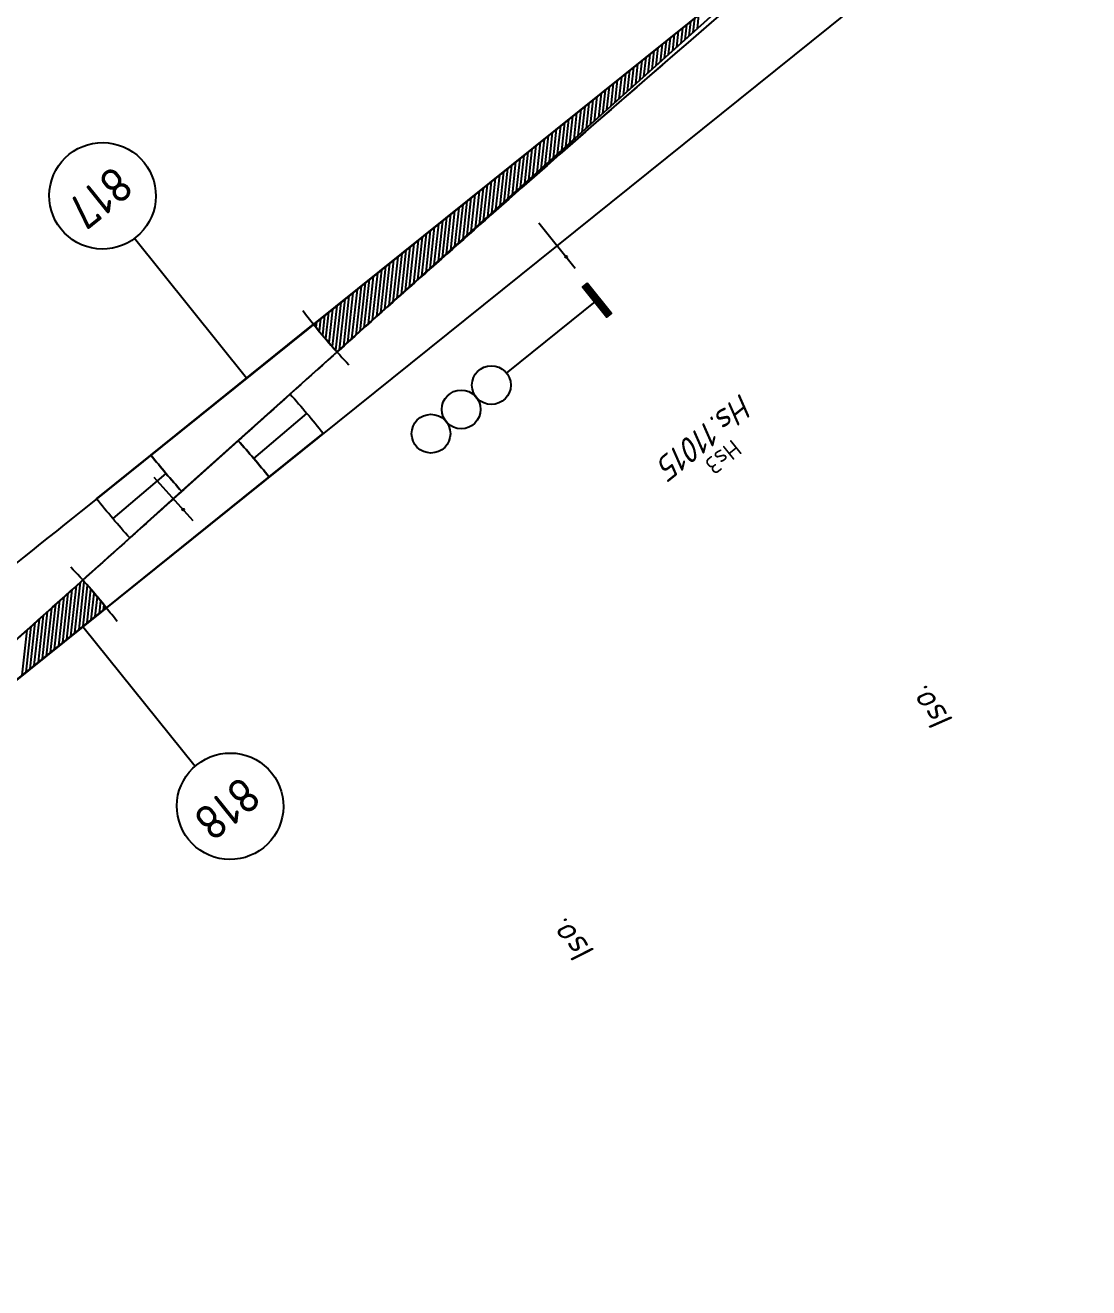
# Model space of a CAD drawing. Header units: metres. Extents: x 304105 to 305280, y 6702571 to 6703615.
# Drawn here: x 304772.4 to 304827.3, y 6702921.7 to 6702986.9 of the extents above; entities that cross this region are included whole.
import ezdxf
from ezdxf.enums import TextEntityAlignment as Align

# ---------------------------------------------------------------- set-up
doc = ezdxf.new("R2010")
doc.units = ezdxf.units.M
for name, color, linetype in [('JBTFE__INNSETTINGSPUNKT', 62, 'Continuous'), ('JBTFE_TABELLER', 7, 'Continuous'), ('JBTOB__INFO', 4, 'Continuous'), ('JBTOB__KO_SPV', 2, 'Continuous'), ('JBTOB__KO_SPV_KORTSVILLEPARTI_FRA_BK', 62, 'Continuous'), ('JBTOB__KO_SPV_LANGSVILLEPARTI_FRA_BK', 62, 'Continuous'), ('JBTOB__KO_SPV_SENTERLINJER', 62, 'Continuous'), ('JBTOB__NAVN', 2, 'Continuous'), ('JBTOB__SPV_TYPE', 2, 'Continuous'), ('JBTOB_KO_SPO', 2, 'Continuous'), ('JBTOB_KO_SPV', 2, 'Continuous'), ('JBTSI__INFO', 4, 'Continuous'), ('JBTSI__NAVN', 2, 'Continuous'), ('JBTSI_SA_SIG', 2, 'Continuous'), ('JBTSI_SA_SKJ', 2, 'Continuous'), ('JBTSI_SA_SPF', 2, 'Continuous'), ('RC_SYMBOLFRAMES', 7, 'Continuous')]:
    doc.layers.add(name, color=color, linetype=linetype)
doc.styles.add('ISO', font='iso3098.shx')
doc.styles.add('RC-STANDARD', font='iso3098.shx')

# ---------------------------------------------------------------- blocks, each defined once
blk = doc.blocks.new('NO-BN-2D-JBTOB-CONNECTION-SWITCH-18.40-R1200-H-60E1-BX-1')
at = {"color": 0, "linetype": 'Continuous', "lineweight": -2, "transparency": 16777216}
for p, q in [((55.757, 0), (57.075, 1.318)), ((56.027, 0), (57.36, 1.333)), ((56.296, 0), (57.645, 1.349)), ((56.566, 0), (57.93, 1.364)), ((56.835, 0), (58.215, 1.38)), ((57.104, 0), (58.5, 1.395)), ((57.374, 0), (58.784, 1.411)), ((57.643, 0), (59.069, 1.426)), ((57.913, 0), (59.354, 1.442)), ((58.182, 0), (59.639, 1.457)), ((58.451, 0), (59.924, 1.473)), ((58.721, 0), (60.209, 1.488)), ((58.99, 0), (60.494, 1.504)), ((59.26, 0), (60.779, 1.519)), ((59.529, 0), (61.064, 1.534)), ((59.799, 0), (61.348, 1.55)), ((60.068, 0), (61.633, 1.565)), ((60.337, 0), (61.918, 1.581)), ((60.607, 0), (62.203, 1.596)), ((60.876, 0), (62.488, 1.612)), ((61.146, 0), (62.773, 1.627)), ((61.415, 0), (63.058, 1.643)), ((61.684, 0), (63.343, 1.658)), ((61.954, 0), (63.628, 1.674)), ((62.223, 0), (63.912, 1.689)), ((62.493, 0), (64.197, 1.705)), ((62.762, 0), (64.482, 1.72)), ((63.031, 0), (64.767, 1.736)), ((63.301, 0), (65.052, 1.751)), ((63.57, 0), (65.337, 1.767)), ((63.84, 0), (65.622, 1.782)), ((64.109, 0), (65.907, 1.798)), ((64.378, 0), (66.192, 1.813)), ((64.648, 0), (66.477, 1.829)), ((64.917, 0), (66.761, 1.844)), ((65.187, 0), (67.046, 1.86)), ((65.456, 0), (67.213, 1.757)), ((65.725, 0), (67.225, 1.5)), ((44.442, 0), (45.11, 0.667)), ((44.712, 0), (45.395, 0.683)), ((44.981, 0), (45.679, 0.698)), ((45.25, 0), (45.964, 0.714)), ((45.52, 0), (46.249, 0.729)), ((45.789, 0), (46.534, 0.745)), ((46.059, 0), (46.819, 0.76)), ((46.328, 0), (47.104, 0.776)), ((46.598, 0), (47.389, 0.791)), ((46.867, 0), (47.674, 0.807)), ((47.136, 0), (47.959, 0.822)), ((47.406, 0), (48.243, 0.838)), ((47.675, 0), (48.528, 0.853)), ((47.945, 0), (48.813, 0.869)), ((48.214, 0), (49.098, 0.884)), ((48.483, 0), (49.383, 0.9)), ((48.753, 0), (49.668, 0.915)), ((49.022, 0), (49.953, 0.931)), ((49.292, 0), (50.238, 0.946)), ((49.561, 0), (50.523, 0.962)), ((49.83, 0), (50.808, 0.977)), ((50.1, 0), (51.092, 0.993)), ((50.369, 0), (51.377, 1.008)), ((50.639, 0), (51.662, 1.024)), ((50.908, 0), (51.947, 1.039)), ((51.177, 0), (52.232, 1.055)), ((51.447, 0), (52.517, 1.07)), ((51.716, 0), (52.802, 1.085)), ((51.986, 0), (53.087, 1.101)), ((52.255, 0), (53.372, 1.116)), ((52.524, 0), (53.656, 1.132)), ((52.794, 0), (53.941, 1.147)), ((53.063, 0), (54.226, 1.163)), ((53.333, 0), (54.511, 1.178)), ((53.602, 0), (54.796, 1.194)), ((53.872, 0), (55.081, 1.209)), ((54.141, 0), (55.366, 1.225)), ((54.41, 0), (55.651, 1.24)), ((54.68, 0), (55.936, 1.256)), ((54.949, 0), (56.22, 1.271)), ((55.219, 0), (56.505, 1.287)), ((55.488, 0), (56.79, 1.302)), ((65.995, 0), (67.236, 1.241)), ((66.264, 0), (67.244, 0.98)), ((66.534, 0), (67.251, 0.717)), ((41.748, 0), (42.261, 0.513)), ((42.018, 0), (42.546, 0.528)), ((42.287, 0), (42.831, 0.544)), ((42.556, 0), (43.115, 0.559)), ((42.826, 0), (43.4, 0.575)), ((43.095, 0), (43.685, 0.59)), ((43.365, 0), (43.97, 0.605)), ((43.634, 0), (44.255, 0.621)), ((43.903, 0), (44.54, 0.636)), ((44.173, 0), (44.825, 0.652)), ((66.803, 0), (67.255, 0.452)), ((67.073, 0), (67.258, 0.185))]:
    blk.add_line(p, q, dxfattribs=at)
at = {"color": 0, "linetype": 'ByBlock', "lineweight": -2, "transparency": 16777216, "flags": 128}
for points in [[(32.829, 0), (67.258, 0, 0.013574), (67.207, 1.868)], [(67.258, 0, 0.013574), (67.207, 1.868), (67.207, 1.868, -0.013574), (67.258, 0)]]:
    blk.add_lwpolyline(points, format="xyb", close=True, dxfattribs=at)
at = {"color": 0, "linetype": 'ByBlock', "lineweight": -2, "transparency": 16777216}
for start, end in [(0, 4.61084), (358.5, 0)]:
    blk.add_arc((32.829, 0), 34.428, start, end, dxfattribs=at)
at = {"layer": 'JBTOB__KO_SPV_KORTSVILLEPARTI_FRA_BK', "linetype": 'ByBlock', "lineweight": -2, "transparency": 16777216}
blk.add_line((78.022, 1.227), (81.621, 1.325), dxfattribs=at)
at = {"layer": 'JBTOB__KO_SPV_KORTSVILLEPARTI_FRA_BK', "linetype": 'ByBlock', "lineweight": -2, "transparency": 16777216, "flags": 128}
blk.add_lwpolyline([(78.038, 0, 0.013574), (77.971, 2.453), (81.566, 2.649, -0.013574), (81.638, 0)], format="xyb", close=True, dxfattribs=at)
at = {"layer": 'JBTOB__KO_SPV_LANGSVILLEPARTI_FRA_BK', "linetype": 'ByBlock', "lineweight": -2, "transparency": 16777216, "flags": 128}
blk.add_lwpolyline([(67.257, 0, 0.013574), (67.206, 1.868), (77.971, 2.453, -0.013574), (78.038, 0)], format="xyb", close=True, dxfattribs=at)
at = {"layer": 'JBTOB__KO_SPV_SENTERLINJER', "linetype": 'ByBlock', "lineweight": -2, "transparency": 16777216, "flags": 128}
blk.add_lwpolyline([(0, 0, 0.013897), (67.207, 1.868), (67.207, 1.868)], format="xyb", dxfattribs=at)
blk.add_lwpolyline([(0, 0), (67.257, 0)], dxfattribs=at)
blk = doc.blocks.new('*Z2')
at = {"layer": 'JBTOB__KO_SPV', "color": 0, "linetype": 'ByBlock', "lineweight": -2, "transparency": 16777216}
blk.add_blockref('NO-BN-2D-JBTOB-CONNECTION-SWITCH-18.40-R1200-H-60E1-BX-1', (0, 0), dxfattribs=at)
at = {"layer": 'JBTOB__INFO', "color": 0, "linetype": 'ByBlock', "lineweight": -2, "transparency": 16777216, "style": 'ISO'}
blk.add_attdef('OBJEKTINFO', text='', height=0.9, dxfattribs=at).set_placement((32.829, -5.1), align=Align.MIDDLE_CENTER)
at = {"layer": 'JBTOB__NAVN', "color": 0, "linetype": 'ByBlock', "lineweight": -2, "transparency": 16777216, "style": 'ISO', "oblique": 15}
blk.add_attdef('OBJEKTNAVN', text='', height=1.25, dxfattribs=at).set_placement((32.829, -6.5), align=Align.MIDDLE_CENTER)
at = {"layer": 'JBTOB__SPV_TYPE', "color": 0, "linetype": 'ByBlock', "lineweight": -2, "transparency": 16777216, "style": 'ISO'}
blk.add_attdef('BETEGNELSE', text='', height=0.9, dxfattribs=at).set_placement((32.829, -7.9), align=Align.MIDDLE_CENTER)
blk = doc.blocks.new('NO-BN-2D-JBTOB-CONNECTION-SWITCH-18.40-R1200-H-60E1-BX-3')
at = {"color": 0, "linetype": 'Continuous', "lineweight": -2, "transparency": 16777216}
for p, q in [((-67.073, 0), (-67.258, -0.185)), ((-66.803, 0), (-67.255, -0.452)), ((-66.534, 0), (-67.251, -0.717)), ((-66.264, 0), (-67.244, -0.98)), ((-65.995, 0), (-67.236, -1.241)), ((-65.725, 0), (-67.225, -1.5)), ((-65.456, 0), (-67.213, -1.757)), ((-65.187, 0), (-67.046, -1.86)), ((-64.917, 0), (-66.761, -1.844)), ((-64.648, 0), (-66.477, -1.829)), ((-64.378, 0), (-66.192, -1.813)), ((-64.109, 0), (-65.907, -1.798)), ((-63.84, 0), (-65.622, -1.782)), ((-63.57, 0), (-65.337, -1.767)), ((-63.301, 0), (-65.052, -1.751)), ((-63.031, 0), (-64.767, -1.736)), ((-62.762, 0), (-64.482, -1.72)), ((-62.493, 0), (-64.197, -1.705)), ((-62.223, 0), (-63.912, -1.689)), ((-61.954, 0), (-63.628, -1.674)), ((-61.684, 0), (-63.343, -1.658))]:
    blk.add_line(p, q, dxfattribs=at)
at = {"color": 0, "linetype": 'ByBlock', "lineweight": -2, "transparency": 16777216, "flags": 128}
for points in [[(-32.829, 0), (-67.258, 0, 0.013574), (-67.207, -1.868)], [(-67.258, 0, 0.013574), (-67.207, -1.868), (-67.207, -1.868, -0.013574), (-67.258, 0)]]:
    blk.add_lwpolyline(points, format="xyb", close=True, dxfattribs=at)
at = {"color": 0, "linetype": 'ByBlock', "lineweight": -2, "transparency": 16777216}
for start, end in [(178.5, 180), (180, 184.61084)]:
    blk.add_arc((-32.829, 0), 34.428, start, end, dxfattribs=at)
at = {"layer": 'JBTOB__KO_SPV_KORTSVILLEPARTI_FRA_BK', "linetype": 'ByBlock', "lineweight": -2, "transparency": 16777216}
blk.add_line((-78.022, -1.227), (-81.621, -1.325), dxfattribs=at)
at = {"layer": 'JBTOB__KO_SPV_KORTSVILLEPARTI_FRA_BK', "linetype": 'ByBlock', "lineweight": -2, "transparency": 16777216, "flags": 128}
blk.add_lwpolyline([(-78.038, 0, 0.013574), (-77.971, -2.453), (-81.566, -2.649, -0.013574), (-81.638, 0)], format="xyb", close=True, dxfattribs=at)
at = {"layer": 'JBTOB__KO_SPV_LANGSVILLEPARTI_FRA_BK', "linetype": 'ByBlock', "lineweight": -2, "transparency": 16777216, "flags": 128}
blk.add_lwpolyline([(-67.257, 0, 0.013574), (-67.206, -1.868), (-77.971, -2.453, -0.013574), (-78.038, 0)], format="xyb", close=True, dxfattribs=at)
at = {"layer": 'JBTOB__KO_SPV_SENTERLINJER', "linetype": 'ByBlock', "lineweight": -2, "transparency": 16777216, "flags": 128}
blk.add_lwpolyline([(0, 0), (-67.257, 0)], dxfattribs=at)
blk.add_lwpolyline([(0, 0, 0.013897), (-67.207, -1.868), (-67.207, -1.868)], format="xyb", dxfattribs=at)
blk = doc.blocks.new('*Z7')
at = {"layer": 'JBTOB__KO_SPV', "color": 0, "linetype": 'ByBlock', "lineweight": -2, "transparency": 16777216}
blk.add_blockref('NO-BN-2D-JBTOB-CONNECTION-SWITCH-18.40-R1200-H-60E1-BX-3', (0, 0), dxfattribs=at)
at = {"layer": 'JBTOB__INFO', "color": 0, "linetype": 'ByBlock', "lineweight": -2, "transparency": 16777216, "style": 'ISO'}
blk.add_attdef('OBJEKTINFO', text='', height=0.9, dxfattribs=at).set_placement((0, 9.9), align=Align.MIDDLE_CENTER)
at = {"layer": 'JBTOB__NAVN', "color": 0, "linetype": 'ByBlock', "lineweight": -2, "transparency": 16777216, "style": 'ISO', "oblique": 15}
blk.add_attdef('OBJEKTNAVN', text='', height=1.25, dxfattribs=at).set_placement((0, 8.5), align=Align.MIDDLE_CENTER)
at = {"layer": 'JBTOB__SPV_TYPE', "color": 0, "linetype": 'ByBlock', "lineweight": -2, "transparency": 16777216, "style": 'ISO'}
blk.add_attdef('BETEGNELSE', text='', height=0.9, dxfattribs=at).set_placement((0, 7.1), align=Align.MIDDLE_CENTER)
blk = doc.blocks.new('NO-BN-2D-JBTSI-TOGDETEKSJON-EN-STREK-ISOLERT-SKJOET')
at = {"color": 0, "linetype": 'ByBlock', "lineweight": -2, "transparency": 16777216}
blk.add_line((0, -2.25), (0, 0.75), dxfattribs=at)
blk = doc.blocks.new('NO-BN-2D-INSERTION-POINT')
at = {"layer": 'JBTFE__INNSETTINGSPUNKT', "linetype": 'ByBlock', "lineweight": -2, "transparency": 16777216}
for p, q in [((-0.05, 0), (0.05, 0)), ((0, -0.05), (0, 0.05))]:
    blk.add_line(p, q, dxfattribs=at)
blk.add_circle((0, 0), 0.05, dxfattribs=at)
blk = doc.blocks.new('*Z26')
at = {"color": 0, "linetype": 'ByBlock', "lineweight": -2, "transparency": 16777216, "rotation": 0.09063786725102004}
blk.add_blockref('NO-BN-2D-JBTSI-TOGDETEKSJON-EN-STREK-ISOLERT-SKJOET', (0, 0), dxfattribs=at)
at = {"color": 0, "linetype": 'ByBlock', "lineweight": -2, "transparency": 16777216}
blk.add_blockref('NO-BN-2D-INSERTION-POINT', (0, 0), dxfattribs=at)
at = {"layer": 'JBTSI__INFO', "color": 0, "linetype": 'ByBlock', "lineweight": -2, "transparency": 16777216, "style": 'ISO'}
blk.add_attdef('OBJEKTINFO', text='', height=0.9, rotation=270, dxfattribs=at).set_placement((1.4, 30), align=Align.MIDDLE_CENTER)
at = {"layer": 'JBTSI__NAVN', "color": 0, "linetype": 'ByBlock', "lineweight": -2, "transparency": 16777216, "style": 'ISO', "oblique": 15}
blk.add_attdef('OBJEKTNAVN', text='', height=1.25, rotation=270, dxfattribs=at).set_placement((0, 30), align=Align.MIDDLE_CENTER)
blk = doc.blocks.new('NO-BN-2D-JBTFE-SECTION-SYMBOL')
at = {"color": 0, "linetype": 'ByBlock', "lineweight": -2, "transparency": 16777216, "style": 'ISO'}
blk.add_attdef('X_001', (-0.63, -0.9), '', height=1.8, dxfattribs=at)
blk = doc.blocks.new('*Z53')
at = {"layer": 'RC_SYMBOLFRAMES', "color": 0, "linetype": 'Continuous', "transparency": 16777216}
blk.add_lwpolyline([(-0.004, 12), (-0.001, 2.748)], dxfattribs=at)
blk.add_lwpolyline([(-0.104, 2.75, -0.414214), (2.647, 0.001), (2.647, 0.001, -0.414214), (-0.102, -2.75, -0.414214), (-2.853, -0.001), (-2.853, -0.001, -0.414214), (-0.104, 2.75)], format="xyb", close=True, dxfattribs=at)
at = {"color": 0, "linetype": 'ByBlock', "lineweight": -2, "transparency": 16777216}
ref = blk.add_blockref('NO-BN-2D-JBTFE-SECTION-SYMBOL', (0, 0), dxfattribs=dict(at, rotation=0.02135097856753597))
ref.add_attrib('X_001', '817', (-1.633, -0.901), dxfattribs={"color": 0, "linetype": 'ByBlock', "lineweight": -2, "transparency": 16777216, "height": 1.8, "rotation": 0.02135, "style": 'ISO'})
at = {"layer": 'JBTSI__INFO', "color": 0, "linetype": 'ByBlock', "lineweight": -2, "transparency": 16777216, "style": 'ISO'}
blk.add_attdef('OBJEKTINFO', text='', height=0.9, rotation=270, dxfattribs=at).set_placement((1.4, -30), align=Align.MIDDLE_CENTER)
at = {"layer": 'JBTSI__NAVN', "color": 0, "linetype": 'ByBlock', "lineweight": -2, "transparency": 16777216, "style": 'ISO', "oblique": 15}
blk.add_attdef('OBJEKTNAVN', text='', height=1.25, rotation=270, dxfattribs=at).set_placement((0, -30), align=Align.MIDDLE_CENTER)
blk = doc.blocks.new('*Z54')
at = {"color": 0, "linetype": 'ByBlock', "lineweight": -2, "transparency": 16777216}
for name in ['NO-BN-2D-JBTSI-TOGDETEKSJON-EN-STREK-ISOLERT-SKJOET', 'NO-BN-2D-INSERTION-POINT']:
    blk.add_blockref(name, (0, 0), dxfattribs=at)
at = {"layer": 'JBTSI__INFO', "color": 0, "linetype": 'ByBlock', "lineweight": -2, "transparency": 16777216, "style": 'ISO'}
blk.add_attdef('OBJEKTINFO', text='', height=0.9, rotation=270, dxfattribs=at).set_placement((1.4, 30), align=Align.MIDDLE_CENTER)
at = {"layer": 'JBTSI__NAVN', "color": 0, "linetype": 'ByBlock', "lineweight": -2, "transparency": 16777216, "style": 'ISO', "oblique": 15}
blk.add_attdef('OBJEKTNAVN', text='', height=1.25, rotation=270, dxfattribs=at).set_placement((0, 30), align=Align.MIDDLE_CENTER)
blk = doc.blocks.new('NO-BN-2D-JBTSI-SIGNAL-20-HS3')
at = {"color": 0, "linetype": 'ByBlock', "lineweight": -2, "transparency": 16777216}
blk.add_line((0, 6), (0, 0), dxfattribs=at)
at = {"color": 0, "linetype": 'Continuous', "lineweight": -2, "transparency": 16777216}
for p, q in [((-0.713, -0.15), (-1, 0.137)), ((-0.758, -0.15), (-1, 0.092)), ((-0.803, -0.15), (-1, 0.047)), ((-0.848, -0.15), (-1, 0.002)), ((-0.668, -0.15), (-0.968, 0.15)), ((-0.623, -0.15), (-0.923, 0.15)), ((-0.578, -0.15), (-0.878, 0.15)), ((-0.534, -0.15), (-0.834, 0.15)), ((-0.489, -0.15), (-0.789, 0.15)), ((-0.444, -0.15), (-0.744, 0.15)), ((-0.399, -0.15), (-0.699, 0.15)), ((-0.354, -0.15), (-0.654, 0.15)), ((-0.309, -0.15), (-0.609, 0.15)), ((-0.264, -0.15), (-0.564, 0.15)), ((-0.219, -0.15), (-0.519, 0.15)), ((-0.174, -0.15), (-0.474, 0.15)), ((-0.129, -0.15), (-0.429, 0.15)), ((-0.085, -0.15), (-0.385, 0.15)), ((-0.04, -0.15), (-0.34, 0.15)), ((0.005, -0.15), (-0.295, 0.15)), ((0.05, -0.15), (-0.25, 0.15)), ((0.095, -0.15), (-0.205, 0.15)), ((0.14, -0.15), (-0.16, 0.15)), ((0.185, -0.15), (-0.115, 0.15)), ((0.23, -0.15), (-0.07, 0.15)), ((0.275, -0.15), (-0.025, 0.15)), ((0.32, -0.15), (0.02, 0.15)), ((0.365, -0.15), (0.065, 0.15)), ((0.409, -0.15), (0.109, 0.15)), ((0.454, -0.15), (0.154, 0.15)), ((0.499, -0.15), (0.199, 0.15)), ((0.544, -0.15), (0.244, 0.15)), ((0.589, -0.15), (0.289, 0.15)), ((0.634, -0.15), (0.334, 0.15)), ((0.679, -0.15), (0.379, 0.15)), ((0.724, -0.15), (0.424, 0.15)), ((0.769, -0.15), (0.469, 0.15)), ((0.814, -0.15), (0.514, 0.15)), ((0.858, -0.15), (0.558, 0.15)), ((0.903, -0.15), (0.603, 0.15)), ((0.948, -0.15), (0.648, 0.15)), ((0.993, -0.15), (0.693, 0.15)), ((1, -0.112), (0.738, 0.15)), ((1, -0.067), (0.783, 0.15)), ((1, -0.022), (0.828, 0.15)), ((1, 0.023), (0.873, 0.15)), ((1, 0.068), (0.918, 0.15)), ((1, 0.113), (0.963, 0.15)), ((-0.893, -0.15), (-1, -0.043)), ((-0.938, -0.15), (-1, -0.088)), ((-0.983, -0.15), (-1, -0.133))]:
    blk.add_line(p, q, dxfattribs=at)
at = {"color": 0, "linetype": 'ByBlock', "lineweight": -2, "transparency": 16777216}
blk.add_lwpolyline([(1, -0.15), (1, 0.15), (-1, 0.15), (-1, -0.15)], close=True, dxfattribs=at)
for centre in [(0, 11), (0, 9), (0, 7)]:
    blk.add_circle(centre, 1, dxfattribs=at)
blk = doc.blocks.new('*Z70')
at = {"color": 0, "linetype": 'ByBlock', "lineweight": -2, "transparency": 16777216, "rotation": 270}
blk.add_blockref('NO-BN-2D-JBTSI-SIGNAL-20-HS3', (0, 0), dxfattribs=at)
at = {"color": 0, "linetype": 'ByBlock', "lineweight": -2, "transparency": 16777216}
blk.add_blockref('NO-BN-2D-INSERTION-POINT', (0, 0), dxfattribs=at)
at = {"layer": 'JBTSI__INFO', "color": 0, "linetype": 'ByBlock', "lineweight": -2, "transparency": 16777216, "style": 'ISO'}
blk.add_attdef('OBJEKTINFO', text='', height=0.9, dxfattribs=at).set_placement((0, 10.4), align=Align.MIDDLE_CENTER)
at = {"layer": 'JBTSI__NAVN', "color": 0, "linetype": 'ByBlock', "lineweight": -2, "transparency": 16777216, "style": 'ISO', "oblique": 15}
blk.add_attdef('OBJEKTNAVN', text='', height=1.25, dxfattribs=at).set_placement((0, 9), align=Align.MIDDLE_CENTER)
blk = doc.blocks.new('*Z89')
at = {"layer": 'RC_SYMBOLFRAMES', "color": 0, "linetype": 'Continuous', "transparency": 16777216}
blk.add_lwpolyline([(-0.103, 2.75, -0.414214), (2.647, 0), (2.647, 0, -0.414214), (-0.103, -2.75, -0.414214), (-2.853, 0), (-2.853, 0, -0.414214), (-0.103, 2.75)], format="xyb", close=True, dxfattribs=at)
blk.add_lwpolyline([(0, -12), (0, -2.748)], dxfattribs=at)
at = {"color": 0, "linetype": 'ByBlock', "lineweight": -2, "transparency": 16777216}
ref = blk.add_blockref('NO-BN-2D-JBTFE-SECTION-SYMBOL', (0, 0), dxfattribs=at)
ref.add_attrib('X_001', '818', (-1.633, -0.9), dxfattribs={"color": 0, "linetype": 'ByBlock', "lineweight": -2, "transparency": 16777216, "height": 1.8, "style": 'ISO'})
at = {"layer": 'JBTSI__INFO', "linetype": 'ByBlock', "lineweight": -2, "transparency": 16777216, "style": 'ISO'}
blk.add_attdef('OBJEKTINFO', text='', height=0.9, rotation=270, dxfattribs=at).set_placement((-1.4, 30), align=Align.MIDDLE_CENTER)
at = {"layer": 'JBTSI__NAVN', "color": 0, "linetype": 'ByBlock', "lineweight": -2, "transparency": 16777216, "style": 'ISO', "oblique": 15}
blk.add_attdef('OBJEKTNAVN', text='', height=1.25, rotation=270, dxfattribs=at).set_placement((1.4, 30), align=Align.MIDDLE_CENTER)
blk = doc.blocks.new('NO-BN-2D-JBTSI-SIGNAL-20-HS3-DS')
at = {"color": 0, "linetype": 'ByBlock', "lineweight": -2, "transparency": 16777216}
for p, q in [((0, 6), (0, 4.312)), ((-1.335, 2), (-1.335, 4.67)), ((-1.335, 2), (0.553, 3.888)), ((1.335, 2), (-1.335, 2)), ((0, 2), (0, 0))]:
    blk.add_line(p, q, dxfattribs=at)
at = {"color": 0, "linetype": 'Continuous', "lineweight": -2, "transparency": 16777216}
for p, q in [((-0.713, -0.15), (-1, 0.137)), ((-0.758, -0.15), (-1, 0.092)), ((-0.803, -0.15), (-1, 0.047)), ((-0.848, -0.15), (-1, 0.002)), ((-0.668, -0.15), (-0.968, 0.15)), ((-0.623, -0.15), (-0.923, 0.15)), ((-0.578, -0.15), (-0.878, 0.15)), ((-0.534, -0.15), (-0.834, 0.15)), ((-0.489, -0.15), (-0.789, 0.15)), ((-0.444, -0.15), (-0.744, 0.15)), ((-0.399, -0.15), (-0.699, 0.15)), ((-0.354, -0.15), (-0.654, 0.15)), ((-0.309, -0.15), (-0.609, 0.15)), ((-0.264, -0.15), (-0.564, 0.15)), ((-0.219, -0.15), (-0.519, 0.15)), ((-0.174, -0.15), (-0.474, 0.15)), ((-0.129, -0.15), (-0.429, 0.15)), ((-0.085, -0.15), (-0.385, 0.15)), ((-0.04, -0.15), (-0.34, 0.15)), ((0.005, -0.15), (-0.295, 0.15)), ((0.05, -0.15), (-0.25, 0.15)), ((0.095, -0.15), (-0.205, 0.15)), ((0.14, -0.15), (-0.16, 0.15)), ((0.185, -0.15), (-0.115, 0.15)), ((0.23, -0.15), (-0.07, 0.15)), ((0.275, -0.15), (-0.025, 0.15)), ((0.32, -0.15), (0.02, 0.15)), ((0.365, -0.15), (0.065, 0.15)), ((0.409, -0.15), (0.109, 0.15)), ((0.454, -0.15), (0.154, 0.15)), ((0.499, -0.15), (0.199, 0.15)), ((0.544, -0.15), (0.244, 0.15)), ((0.589, -0.15), (0.289, 0.15)), ((0.634, -0.15), (0.334, 0.15)), ((0.679, -0.15), (0.379, 0.15)), ((0.724, -0.15), (0.424, 0.15)), ((0.769, -0.15), (0.469, 0.15)), ((0.814, -0.15), (0.514, 0.15)), ((0.858, -0.15), (0.558, 0.15)), ((0.903, -0.15), (0.603, 0.15)), ((0.948, -0.15), (0.648, 0.15)), ((0.993, -0.15), (0.693, 0.15)), ((1, -0.112), (0.738, 0.15)), ((1, -0.067), (0.783, 0.15)), ((1, -0.022), (0.828, 0.15)), ((1, 0.023), (0.873, 0.15)), ((1, 0.068), (0.918, 0.15)), ((1, 0.113), (0.963, 0.15)), ((-0.893, -0.15), (-1, -0.043)), ((-0.938, -0.15), (-1, -0.088)), ((-0.983, -0.15), (-1, -0.133))]:
    blk.add_line(p, q, dxfattribs=at)
at = {"color": 0, "linetype": 'ByBlock', "lineweight": -2, "transparency": 16777216}
blk.add_lwpolyline([(1, -0.15), (1, 0.15), (-1, 0.15), (-1, -0.15)], close=True, dxfattribs=at)
for centre in [(0, 11), (0, 9), (0, 7)]:
    blk.add_circle(centre, 1, dxfattribs=at)
blk.add_arc((-1.335, 2), 2.67, 0, 90, dxfattribs=at)
blk = doc.blocks.new('NO-BN-2D-JBTSI-SIGNAL-43-DS')
at = {"color": 0, "linetype": 'ByBlock', "lineweight": -2, "transparency": 16777216}
for p, q in [((-1.335, 2), (-1.335, 4.67)), ((-1.335, 2), (0.553, 3.888)), ((1.335, 2), (-1.335, 2)), ((0, 0), (0, 2))]:
    blk.add_line(p, q, dxfattribs=at)
at = {"color": 0, "linetype": 'Continuous', "lineweight": -2, "transparency": 16777216}
for p, q in [((-0.713, -0.15), (-1, 0.137)), ((-0.758, -0.15), (-1, 0.092)), ((-0.803, -0.15), (-1, 0.047)), ((-0.848, -0.15), (-1, 0.002)), ((-0.668, -0.15), (-0.968, 0.15)), ((-0.623, -0.15), (-0.923, 0.15)), ((-0.578, -0.15), (-0.878, 0.15)), ((-0.534, -0.15), (-0.834, 0.15)), ((-0.489, -0.15), (-0.789, 0.15)), ((-0.444, -0.15), (-0.744, 0.15)), ((-0.399, -0.15), (-0.699, 0.15)), ((-0.354, -0.15), (-0.654, 0.15)), ((-0.309, -0.15), (-0.609, 0.15)), ((-0.264, -0.15), (-0.564, 0.15)), ((-0.219, -0.15), (-0.519, 0.15)), ((-0.174, -0.15), (-0.474, 0.15)), ((-0.129, -0.15), (-0.429, 0.15)), ((-0.085, -0.15), (-0.385, 0.15)), ((-0.04, -0.15), (-0.34, 0.15)), ((0.005, -0.15), (-0.295, 0.15)), ((0.05, -0.15), (-0.25, 0.15)), ((0.095, -0.15), (-0.205, 0.15)), ((0.14, -0.15), (-0.16, 0.15)), ((0.185, -0.15), (-0.115, 0.15)), ((0.23, -0.15), (-0.07, 0.15)), ((0.275, -0.15), (-0.025, 0.15)), ((0.32, -0.15), (0.02, 0.15)), ((0.365, -0.15), (0.065, 0.15)), ((0.409, -0.15), (0.109, 0.15)), ((0.454, -0.15), (0.154, 0.15)), ((0.499, -0.15), (0.199, 0.15)), ((0.544, -0.15), (0.244, 0.15)), ((0.589, -0.15), (0.289, 0.15)), ((0.634, -0.15), (0.334, 0.15)), ((0.679, -0.15), (0.379, 0.15)), ((0.724, -0.15), (0.424, 0.15)), ((0.769, -0.15), (0.469, 0.15)), ((0.814, -0.15), (0.514, 0.15)), ((0.858, -0.15), (0.558, 0.15)), ((0.903, -0.15), (0.603, 0.15)), ((0.948, -0.15), (0.648, 0.15)), ((0.993, -0.15), (0.693, 0.15)), ((1, -0.112), (0.738, 0.15)), ((1, -0.067), (0.783, 0.15)), ((1, -0.022), (0.828, 0.15)), ((1, 0.023), (0.873, 0.15)), ((1, 0.068), (0.918, 0.15)), ((1, 0.113), (0.963, 0.15)), ((-0.893, -0.15), (-1, -0.043)), ((-0.938, -0.15), (-1, -0.088)), ((-0.983, -0.15), (-1, -0.133))]:
    blk.add_line(p, q, dxfattribs=at)
at = {"color": 0, "linetype": 'ByBlock', "lineweight": -2, "transparency": 16777216}
blk.add_lwpolyline([(1, -0.15), (1, 0.15), (-1, 0.15), (-1, -0.15)], close=True, dxfattribs=at)
blk.add_arc((-1.335, 2), 2.67, 0, 90, dxfattribs=at)
blk = doc.blocks.new('*T96')
at = {"layer": 'JBTFE_TABELLER', "color": 0, "linetype": 'ByBlock', "lineweight": -2, "transparency": 16777216}
for p, q in [((-252.955, 314.622), (-876.433, -186.651)), ((0, 0), (-252.955, 314.622)), ((-247.734, 308.128), (-871.211, -193.146)), ((-239.17, 297.477), (-862.648, -203.797)), ((-233.949, 290.982), (-857.426, -210.292)), ((-228.727, 284.488), (-852.205, -216.786)), ((-223.505, 277.993), (-846.983, -223.281)), ((-64.723, -15.254), (-299.716, 277.027)), ((-218.284, 271.499), (-841.762, -229.775)), ((-208.791, 259.691), (-832.269, -241.582)), ((-199.298, 247.884), (-822.776, -253.39)), ((-111.484, -52.85), (-346.477, 239.431)), ((-189.805, 236.077), (-813.283, -265.197)), ((-180.312, 224.27), (-803.79, -277.004)), ((-170.82, 212.463), (-794.297, -288.811)), ((-158.245, -90.445), (-393.238, 201.836)), ((-161.327, 200.656), (-784.804, -300.618)), ((-151.834, 188.849), (-775.312, -312.425)), ((-142.341, 177.042), (-765.819, -324.232)), ((-132.848, 165.235), (-756.326, -336.039)), ((-197.278, -137.653), (-439.999, 164.24)), ((-123.355, 153.427), (-746.833, -347.846)), ((-113.862, 141.62), (-737.34, -359.654)), ((-104.369, 129.813), (-727.847, -371.461)), ((-94.877, 118.006), (-718.354, -383.268)), ((-267.353, -178.168), (-502.346, 114.113)), ((-85.384, 106.199), (-708.861, -395.075)), ((-75.891, 94.392), (-699.369, -406.882)), ((-66.398, 82.585), (-689.876, -418.689)), ((-314.114, -215.764), (-549.107, 76.517)), ((-56.905, 70.778), (-680.383, -430.496)), ((-47.412, 58.971), (-670.89, -442.303)), ((-353.147, -262.971), (-595.868, 38.922)), ((-17.962, 22.341), (-641.44, -478.933)), ((-10.234, 12.729), (-633.712, -488.545)), ((-407.636, -290.955), (-642.629, 1.326)), ((0, 0), (-623.478, -501.274)), ((-454.397, -328.55), (-689.39, -36.269)), ((-501.158, -366.146), (-736.151, -73.865)), ((-540.19, -413.353), (-782.911, -111.46)), ((-594.679, -441.337), (-829.672, -149.056)), ((-623.478, -501.274), (-876.433, -186.651))]:
    blk.add_line(p, q, dxfattribs=at)
at = {"layer": 'JBTFE_TABELLER', "color": 0, "transparency": 16777216, "rotation": 218.7991578930768}
for name, p in [('NO-BN-2D-JBTSI-SIGNAL-43-DS', (-851.858, -169.34)), ('NO-BN-2D-JBTSI-SIGNAL-43-DS', (-844.965, -177.912)), ('NO-BN-2D-JBTSI-SIGNAL-43-DS', (-838.073, -186.485)), ('NO-BN-2D-JBTSI-SIGNAL-43-DS', (-832.851, -192.98)), ('NO-BN-2D-JBTSI-SIGNAL-43-DS', (-827.63, -199.474)), ('NO-BN-2D-JBTSI-SIGNAL-43-DS', (-822.408, -205.969)), ('NO-BN-2D-JBTSI-SIGNAL-20-HS3', (-817.347, -212.263)), ('NO-BN-2D-JBTSI-SIGNAL-20-HS3', (-807.854, -224.071)), ('NO-BN-2D-JBTSI-SIGNAL-20-HS3-DS', (-798.362, -235.878)), ('NO-BN-2D-JBTSI-SIGNAL-20-HS3-DS', (-788.869, -247.685)), ('NO-BN-2D-JBTSI-SIGNAL-20-HS3-DS', (-779.376, -259.492)), ('NO-BN-2D-JBTSI-SIGNAL-20-HS3-DS', (-769.883, -271.299)), ('NO-BN-2D-JBTSI-SIGNAL-20-HS3-DS', (-760.39, -283.106)), ('NO-BN-2D-JBTSI-SIGNAL-20-HS3-DS', (-750.897, -294.913)), ('NO-BN-2D-JBTSI-SIGNAL-20-HS3-DS', (-741.404, -306.72)), ('NO-BN-2D-JBTSI-SIGNAL-20-HS3-DS', (-731.911, -318.527)), ('NO-BN-2D-JBTSI-SIGNAL-20-HS3', (-722.419, -330.335)), ('NO-BN-2D-JBTSI-SIGNAL-20-HS3-DS', (-712.926, -342.142)), ('NO-BN-2D-JBTSI-SIGNAL-20-HS3-DS', (-703.433, -353.949)), ('NO-BN-2D-JBTSI-SIGNAL-20-HS3-DS', (-693.94, -365.756)), ('NO-BN-2D-JBTSI-SIGNAL-20-HS3', (-684.447, -377.563)), ('NO-BN-2D-JBTSI-SIGNAL-20-HS3-DS', (-674.954, -389.37)), ('NO-BN-2D-JBTSI-SIGNAL-20-HS3-DS', (-665.461, -401.177)), ('NO-BN-2D-JBTSI-SIGNAL-20-HS3-DS', (-655.968, -412.984))]:
    blk.add_blockref(name, p, dxfattribs=at)
at = {"layer": 'JBTFE_TABELLER', "color": 0, "transparency": 16777216, "attachment_point": 5, "rotation": 218.79916, "style": 'RC-STANDARD'}
for s, insert, char_height, width in [('Dvergsignal', (-273.725, 292.577), 4, 57), ('Dvergsignal', (-266.832, 284.005), 4, 57), ('Dvergsignal', (-259.94, 275.432), 4, 57), ('Dvergsignal', (-254.718, 268.937), 4, 57), ('Dvergsignal', (-249.497, 262.443), 4, 57), ('Synkende km', (-320.486, 254.982), 4, 57), ('Dvergsignal', (-244.275, 255.948), 4, 57), ('Synkende km', (-313.593, 246.409), 4, 57), ('Hovedsignal', (-236.918, 246.797), 4, 57), ('Synkende km', (-306.701, 237.836), 4, 57), ('Hovedsignal', (-227.425, 234.99), 4, 57), ('Stigende km', (-301.479, 231.342), 4, 57), ('Stigende km', (-296.258, 224.847), 4, 57), ('Hovedsignal', (-217.932, 223.183), 4, 57), ('Stigende km', (-291.036, 218.353), 4, 57), ('Ds.R106', (-367.247, 217.386), 4, 57), ('Hovedsignal', (-208.439, 211.376), 4, 57), ('Synkende km', (-283.679, 209.202), 4, 57), ('Ds.R104', (-360.354, 208.814), 4, 57), ('Hovedsignal', (-198.946, 199.569), 4, 57), ('Synkende km', (-274.186, 197.395), 4, 57), ('Ds.R102', (-353.462, 200.241), 4, 57), ('Ds.R105', (-348.24, 193.746), 4, 57), ('Hovedsignal', (-189.453, 187.762), 4, 57), ('Synkende km', (-264.693, 185.587), 4, 57), ('Ds.R103', (-343.018, 187.252), 4, 57), ('Ds.R101', (-337.797, 180.757), 4, 57), ('Hovedsignal', (-179.961, 175.955), 4, 57), ('Synkende km', (-255.2, 173.78), 4, 57), ('80', (-414.007, 179.791), 4, 57), ('Hs.11016', (-330.44, 171.606), 4, 57), ('80', (-407.115, 171.218), 4, 57), ('Hovedsignal', (-170.468, 164.147), 4, 57), ('Synkende km', (-245.707, 161.973), 4, 57), ('Hs.11014', (-320.947, 159.799), 4, 57), ('80', (-400.222, 162.645), 4, 57), ('Hovedsignal', (-160.975, 152.34), 4, 57), ('Synkende km', (-236.214, 150.166), 4, 57), ('80', (-395.001, 156.151), 4, 57), ('Hs.11012', (-311.454, 147.992), 4, 57), ('80', (-389.779, 149.656), 4, 57), ('Hovedsignal', (-151.482, 140.533), 4, 57), ('Synkende km', (-226.721, 138.359), 4, 57), ('80', (-384.558, 143.161), 4, 57), ('Hs.11010', (-301.961, 136.185), 4, 57), ('Hovedsignal', (-141.989, 128.726), 4, 57), ('250', (-377.2, 134.011), 4, 57), ('Synkende km', (-217.229, 126.552), 4, 57), ('Hs.11008', (-292.468, 124.378), 4, 57), ('250', (-367.707, 122.204), 4, 57), ('Hovedsignal', (-132.496, 116.919), 4, 57), ('Stigende km', (-207.736, 114.745), 4, 57), ('Hs.11006', (-282.975, 112.571), 4, 57), ('250', (-358.215, 110.396), 4, 57), ('Hovedsignal', (-123.003, 105.112), 4, 57), ('Stigende km', (-198.243, 102.938), 4, 57), ('Hs.11004', (-273.482, 100.764), 4, 57), ('250', (-348.722, 98.589), 4, 57), ('Hovedsignal', (-113.511, 93.305), 4, 57), ('OUTBOUND', (-523.116, 92.068), 4, 57), ('Stigende km', (-188.75, 91.131), 4, 57), ('Hs.11002', (-263.989, 88.956), 4, 57), ('OUTBOUND', (-516.224, 83.495), 4, 57), ('Hovedsignal', (-104.018, 81.498), 4, 57), ('80', (-339.229, 86.782), 4, 57), ('Stigende km', (-179.257, 79.324), 4, 57), ('Hs.11019', (-254.497, 77.149), 4, 57), ('OUTBOUND', (-509.331, 74.922), 4, 57), ('Hovedsignal', (-94.525, 69.691), 4, 57), ('250', (-329.736, 74.975), 4, 57), ('OUTBOUND', (-504.109, 68.428), 4, 57), ('Stigende km', (-169.764, 67.516), 4, 57), ('[CROSSING-IN-TO-OUT]', (-569.877, 54.472), 4, 57), ('Hs.11017', (-245.004, 65.342), 4, 57), ('OUTBOUND', (-498.888, 61.933), 4, 57), ('Hovedsignal', (-85.032, 57.883), 4, 57), ('250', (-320.243, 63.168), 4, 57), ('Stigende km', (-160.271, 55.709), 4, 57), ('OUTBOUND', (-493.666, 55.439), 4, 57), ('Hs.11015', (-235.511, 53.535), 4, 57), ('[OUTBOUND]', (-562.984, 45.899), 4, 57), ('Hovedsignal', (-75.539, 46.076), 4, 57), ('OUTBOUND', (-486.309, 46.288), 4, 57), ('250', (-310.75, 51.361), 4, 57), ('Stigende km', (-150.778, 43.902), 4, 57), ('Hs.11013', (-226.018, 41.728), 4, 57), ('[INBOUND]', (-556.092, 37.327), 4, 57), ('OUTBOUND', (-476.816, 34.481), 4, 57), ('250', (-301.257, 39.554), 4, 57), ('[OUTBOUND]', (-550.87, 30.832), 4, 57), ('Stigende km', (-141.286, 32.095), 4, 57), ('[TURNAROUND]', (-545.649, 24.338), 4, 57), ('Hs.11011', (-216.525, 29.921), 4, 57), ('[CROSSING-IN-TO-OUT]', (-540.427, 17.843), 4, 57), ('Signaltype', (-56.068, 21.858), 7, 57), ('OUTBOUND', (-467.323, 22.673), 4, 57), ('250', (-291.764, 27.747), 4, 57), ('Stigende km', (-131.793, 20.288), 4, 57), ('[CROSSING-IN-TO-OUT]', (-533.07, 8.692), 4, 57), ('Hs.11009', (-207.032, 18.114), 4, 57), ('Høyre', (-616.638, 16.877), 4, 57), ('OUTBOUND', (-457.83, 10.866), 4, 57), ('250', (-282.272, 15.94), 4, 57), ('Stigende km', (-122.3, 8.481), 4, 57), ('Venstre', (-609.745, 8.304), 4, 57), ('Hs.11007', (-197.539, 6.307), 4, 57), ('OUTBOUND', (-448.337, -0.941), 4, 57), ('250', (-272.779, 4.132), 4, 57), ('[OUTBOUND]', (-523.577, -3.115), 4, 57), ('Høyre', (-602.853, -0.269), 4, 57), ('Hs.11005', (-188.046, -5.5), 4, 57), ('Høyre', (-597.631, -6.763), 4, 57), ('OUTBOUND', (-438.845, -12.748), 4, 57), ('250', (-263.286, -7.675), 4, 57), ('Retning', (-102.828, -15.737), 7, 57), ('[INBOUND]', (-514.084, -14.922), 4, 57), ('Venstre', (-592.409, -13.258), 4, 57), ('Hs.11003', (-178.554, -17.308), 4, 57), ('[TURNAROUND]', (-504.591, -26.729), 4, 57), ('Høyre', (-587.188, -19.753), 4, 57), ('OUTBOUND', (-429.352, -24.555), 4, 57), ('250', (-253.793, -19.482), 4, 57), ('-', (-663.399, -20.719), 4, 57), ('Hs.11001', (-169.061, -29.115), 4, 57), ('Høyre', (-579.831, -28.903), 4, 57), ('6205', (-656.506, -29.292), 4, 57), ('[TURNAROUND]', (-495.098, -38.536), 4, 57), ('OUTBOUND', (-419.859, -36.362), 4, 57), ('250', (-244.3, -31.289), 4, 57), ('Venstre', (-570.338, -40.71), 4, 57), ('Signalinformasjon', (-107.62, -57.656), 7, 237), ('-', (-649.614, -37.864), 4, 57), ('OUTBOUND', (-410.366, -48.169), 4, 57), ('250', (-234.807, -43.096), 4, 57), ('[INBOUND]', (-485.605, -50.343), 4, 57), ('-', (-644.392, -44.359), 4, 57), ('Navn', (-149.589, -53.333), 7, 57), ('Høyre', (-560.845, -52.518), 4, 57), ('-', (-639.17, -50.854), 4, 57), ('Rettspor', (-710.159, -58.314), 4, 57), ('OUTBOUND', (-400.873, -59.976), 4, 57), ('250', (-225.314, -54.903), 4, 57), ('[INBOUND]', (-476.113, -62.151), 4, 57), ('Feil i kurverotasjon [CCW]', (-703.267, -66.887), 4, 57), ('-', (-633.949, -57.348), 4, 57), ('Venstre', (-551.352, -64.325), 4, 57), ('OUTBOUND', (-391.38, -71.783), 4, 57), ('250', (-215.821, -66.71), 4, 57), ('[OUTBOUND]', (-466.62, -73.958), 4, 57), ('-', (-626.591, -66.499), 4, 57), ('Rettspor', (-696.374, -75.46), 4, 57), ('Venstre', (-541.859, -76.132), 4, 57), ('[TURNAROUND]', (-457.127, -85.765), 4, 57), ('Siktkrav [m]', (-196.35, -90.928), 7, 57), ('Rettspor', (-691.153, -81.955), 4, 57), ('927', (-617.099, -78.306), 4, 57), ('OUTBOUND', (-381.887, -83.591), 4, 57), ('Rettspor', (-685.931, -88.449), 4, 57), ('Høyre', (-532.366, -87.939), 4, 57), ('OUTBOUND', (-372.394, -95.398), 4, 57), ('[OUTBOUND]', (-447.634, -97.572), 4, 57), ('Rettspor', (-680.71, -94.944), 4, 57), ('Rettspor', (-756.92, -95.91), 4, 57), ('-', (-607.606, -90.113), 4, 57), ('Høyre', (-522.873, -99.746), 4, 57), ('Innerkurve', (-750.028, -104.483), 4, 57), ('Rettspor', (-673.352, -104.094), 4, 57), ('OUTBOUND', (-362.902, -107.205), 4, 57), ('-', (-598.113, -101.92), 4, 57), ('[INBOUND]', (-438.141, -109.379), 4, 57), ('Feil i kurverotasjon [CCW]', (-663.859, -115.902), 4, 57), ('Rettspor', (-743.135, -113.055), 4, 57), ('Høyre', (-513.381, -111.553), 4, 57), ('[TURNAROUND]', (-428.648, -121.186), 4, 57), ('2000', (-588.62, -113.727), 4, 57), ('OUTBOUND', (-353.409, -119.012), 4, 57), ('Rettspor', (-737.914, -119.55), 4, 57), ('Signaltabell Enkel - 100 2019-09-14 Interlocking Control Tables_2018', (-316.856, -244.272), 10, 797), ('Km i ref.spor', (-250.904, -134.79), 7, 77), ('Venstre', (-503.888, -123.36), 4, 57), ('Rettspor', (-732.692, -126.045), 4, 57), ('Rettspor', (-654.367, -127.709), 4, 57), ('[TURNAROUND]', (-419.155, -132.993), 4, 57), ('OUTBOUND', (-343.916, -130.819), 4, 57), ('-', (-579.127, -125.534), 4, 57), ('Rettspor', (-727.47, -132.539), 4, 57), ('Ds', (-803.681, -133.505), 4, 57), ('Høyre', (-494.395, -135.167), 4, 57), ('Feil i kurverotasjon [CW]', (-635.381, -151.323), 4, 57), ('Rettspor', (-644.874, -139.516), 4, 57), ('OUTBOUND', (-334.423, -142.626), 4, 57), ('Rettspor', (-720.113, -141.69), 4, 57), ('-', (-569.634, -137.342), 4, 57), ('[INBOUND]', (-409.662, -144.8), 4, 57), ('[CROSSING-IN-TO-OUT]', (-400.17, -156.607), 4, 57), ('Ds', (-796.789, -142.078), 4, 57), ('Venstre', (-484.902, -146.974), 4, 57), ('Innerkurve', (-710.62, -153.497), 4, 57), ('OUTBOUND', (-324.93, -154.433), 4, 57), ('Ds', (-789.896, -150.651), 4, 57), ('-', (-560.141, -149.149), 4, 57), ('Høyre', (-475.409, -158.782), 4, 57), ('Ds', (-784.674, -157.146), 4, 57), ('Rettspor', (-625.888, -163.13), 4, 57), ('Rettspor', (-701.127, -165.304), 4, 57), ('[OUTBOUND]', (-390.677, -168.414), 4, 57), ('-', (-550.648, -160.956), 4, 57), ('Ds', (-779.453, -163.64), 4, 57), ('Høyre', (-465.916, -170.589), 4, 57), ('Ds', (-774.231, -170.135), 4, 57), ('Referanse- spor', (-305.459, -178.651), 7, 57), ('Rettspor', (-616.395, -174.937), 4, 57), ('[TURNAROUND]', (-381.184, -180.222), 4, 57), ('Rettspor', (-691.634, -177.111), 4, 57), ('-', (-541.156, -172.763), 4, 57), ('Hs3', (-766.874, -179.286), 4, 57), ('Venstre', (-456.423, -182.396), 4, 57), ('Innerkurve', (-682.142, -188.918), 4, 57), ('Rettspor', (-606.902, -186.744), 4, 57), ('[INBOUND]', (-371.691, -192.029), 4, 57), ('-', (-531.663, -184.57), 4, 57), ('Hs3', (-757.381, -191.093), 4, 57), ('Høyre', (-446.93, -194.203), 4, 57), ('Spor', (-279.076, -195.506), 7, 197), ('Rettspor', (-597.409, -198.551), 4, 57), ('Rettspor', (-672.649, -200.726), 4, 57), ('-', (-522.17, -196.377), 4, 57), ('Hs3-Ds', (-747.888, -202.9), 4, 57), ('Own alignment', (-352.22, -216.247), 7, 57), ('Høyre', (-437.438, -206.01), 4, 57), ('Rettspor', (-587.916, -210.358), 4, 57), ('Rettspor', (-663.156, -212.533), 4, 57), ('-', (-512.677, -208.184), 4, 57), ('Hs3-Ds', (-738.395, -214.707), 4, 57), ('Høyre', (-427.945, -217.817), 4, 57), ('Rettspor', (-578.424, -222.166), 4, 57), ('Rettspor', (-653.663, -224.34), 4, 57), ('-', (-503.184, -219.991), 4, 57), ('Hs3-Ds', (-728.902, -226.514), 4, 57), ('Venstre', (-418.452, -229.624), 4, 57), ('Rettspor', (-568.931, -233.973), 4, 57), ('Rettspor', (-644.17, -236.147), 4, 57), ('-', (-493.691, -231.798), 4, 57), ('Side av spor i kjøre- retningen', (-398.98, -253.842), 7, 57), ('Hs3-Ds', (-719.41, -238.321), 4, 57), ('Rettspor', (-559.438, -245.78), 4, 57), ('Rettspor', (-634.677, -247.954), 4, 57), ('-', (-484.198, -243.606), 4, 57), ('Hs3-Ds', (-709.917, -250.128), 4, 57), ('Rettspor', (-549.945, -257.587), 4, 57), ('Rettspor', (-625.184, -259.761), 4, 57), ('-', (-474.705, -255.413), 4, 57), ('Hs3-Ds', (-700.424, -261.935), 4, 57), ('Rettspor', (-540.452, -269.394), 4, 57), ('2835', (-465.213, -267.22), 4, 57), ('Rettspor', (-615.692, -271.568), 4, 57), ('Hs3-Ds', (-690.931, -273.742), 4, 57), ('Rettspor', (-530.959, -281.201), 4, 57), ('Rettspor', (-606.199, -283.375), 4, 57), ('Hs3-Ds', (-681.438, -285.55), 4, 57), ('Kurveradius [m]', (-445.741, -291.438), 7, 57), ('Rettspor', (-521.466, -293.008), 4, 57), ('Rettspor', (-596.706, -295.182), 4, 57), ('Feil i kurverotasjon [CCW]', (-511.973, -304.815), 4, 57), ('Hs3', (-671.945, -297.357), 4, 57), ('Rettspor', (-587.213, -306.99), 4, 57), ('Hs3-Ds', (-662.452, -309.164), 4, 57), ('Høyre / venstre kurve (Oslo i ryggen)', (-492.502, -329.034), 7, 57), ('Rettspor', (-577.72, -318.797), 4, 57), ('Hs3-Ds', (-652.959, -320.971), 4, 57), ('Plassering', (-450.533, -333.356), 7, 237), ('Rettspor', (-568.227, -330.604), 4, 57), ('Hs3-Ds', (-643.467, -332.778), 4, 57), ('Ytterkurve', (-558.734, -342.411), 4, 57), ('Hs3', (-633.974, -344.585), 4, 57), ('Innerkurve / ytterkurve', (-539.263, -366.629), 7, 57), ('Hs3-Ds', (-624.481, -356.392), 4, 57), ('Hs3-Ds', (-614.988, -368.199), 4, 57), ('Hs3-Ds', (-605.495, -380.006), 4, 57), ('Bestykning', (-586.024, -404.225), 7, 57), ('2D symbol', (-632.785, -441.82), 7, 57), ('Bygging', (-590.815, -446.143), 7, 117)]:
    blk.add_mtext(s, dxfattribs=dict(at, insert=insert, char_height=char_height, width=width))

msp = doc.modelspace()

# ---------------------------------------------------------------- linework, layer by layer
at = {"layer": 'JBTOB_KO_SPO', "flags": 128}
for points in [[(305279.993, 6703319.715), (305279.586, 6703319.524, 0.000161), (305271.662, 6703315.812, 0.000483), (305263.743, 6703312.09, 0.000804), (305255.834, 6703308.348, 0.001126), (305247.939, 6703304.575, 0.001448), (305240.064, 6703300.761, 0.001769), (305232.214, 6703296.897, 0.002091), (305224.393, 6703292.972, 0.002413), (305216.608, 6703288.977, 0.039252), (305103.537, 6703218.475, 0.002413), (305096.523, 6703213.243, 0.002091), (305089.557, 6703207.948, 0.001769), (305082.632, 6703202.599, 0.001448), (305075.742, 6703197.206, 0.001126), (305068.879, 6703191.778, 0.000804), (305062.038, 6703186.323, 0.000483), (305055.21, 6703180.851, 0.000161), (305048.39, 6703175.369), (304296.079, 6702570.514)], [(305090.052, 6703214.896), (304775.668, 6702962.132, -0.000139), (304768.987, 6702956.763, -0.000417), (304762.3, 6702951.401, -0.000696), (304755.601, 6702946.054, -0.000974), (304748.884, 6702940.729, -0.001252), (304742.143, 6702935.434, -0.001531), (304735.373, 6702930.177, -0.001809), (304728.569, 6702924.965, -0.013789), (304679.281, 6702889.605, -0.001809)], [(304839.691, 6703013.607, 0.01172), (304796.691, 6702977.344, 0.001042), (304792.205, 6702973.359, 0.000625), (304787.733, 6702969.36, 0.000208), (304783.267, 6702965.353), (304780.578, 6702962.939, -0.000208), (304776.113, 6702958.932, -0.000625), (304771.64, 6702954.933, -0.001042), (304767.154, 6702950.948, -0.01172), (304724.154, 6702914.685)]]:
    msp.add_lwpolyline(points, format="xyb", dxfattribs=at)

# ---------------------------------------------------------------- block references
msp.add_blockref('*T96', (304981.567, 6703300.582))
at = {"layer": 'JBTOB_KO_SPV'}
for name, p, rotation in [('*Z2', (304839.691, 6703013.607, 12.647), 218.7991581136151), ('*Z7', (304724.154, 6702914.686, 13.95), 218.7991578935339)]:
    msp.add_blockref(name, p, dxfattribs=dict(at, rotation=rotation))
at = {"layer": 'JBTSI_SA_SIG'}
ref = msp.add_blockref('*Z70', (304801.909, 6702972.709, 13.098), dxfattribs=dict(at, rotation=218.799157893534))
ref.add_attrib('OBJEKTNAVN', 'Hs.11015', dxfattribs={"layer": 'JBTSI__NAVN', "color": 0, "linetype": 'ByBlock', "lineweight": -2, "transparency": 16777216, "height": 1.25, "rotation": 218.79916, "style": 'ISO', "oblique": 15}).set_placement((304807.548, 6702965.695, 13.098), align=Align.MIDDLE_CENTER)
ref.add_attrib('OBJEKTINFO', 'Hs3', dxfattribs={"layer": 'JBTSI__INFO', "color": 0, "linetype": 'ByBlock', "lineweight": -2, "transparency": 16777216, "height": 0.9, "rotation": 218.79916, "style": 'ISO'}).set_placement((304808.425, 6702964.604, 13.098), align=Align.MIDDLE_CENTER)
at = {"layer": 'JBTSI_SA_SKJ'}
ref = msp.add_blockref('*Z54', (304800.314, 6702974.955, 13.096), dxfattribs=dict(at, rotation=218.7991578935339))
ref.add_attrib('OBJEKTNAVN', 'Iso.', dxfattribs={"layer": 'JBTSI__NAVN', "color": 0, "linetype": 'ByBlock', "lineweight": -2, "transparency": 16777216, "height": 1.25, "rotation": 128.79916, "style": 'ISO', "oblique": 15}).set_placement((304819.111, 6702951.574, 13.096), align=Align.MIDDLE_CENTER)
ref = msp.add_blockref('*Z26', (304780.535, 6702961.893, 13.304), dxfattribs=dict(at, rotation=221.823491724103))
ref.add_attrib('OBJEKTNAVN', 'Iso.', dxfattribs={"layer": 'JBTSI__NAVN', "color": 0, "linetype": 'ByBlock', "lineweight": -2, "transparency": 16777216, "height": 1.25, "rotation": 131.91413, "style": 'ISO', "oblique": 15}).set_placement((304800.576, 6702939.568, 13.304), align=Align.MIDDLE_CENTER)
at = {"layer": 'JBTSI_SA_SPF'}
for name, p, rotation in [('*Z53', (304776.3, 6702978.038, 13.277), 218.7778071350477), ('*Z89', (304782.886, 6702946.508, 13.372), 218.7991578935339)]:
    msp.add_blockref(name, p, dxfattribs=dict(at, rotation=rotation))

doc.saveas('drawing.dxf')
